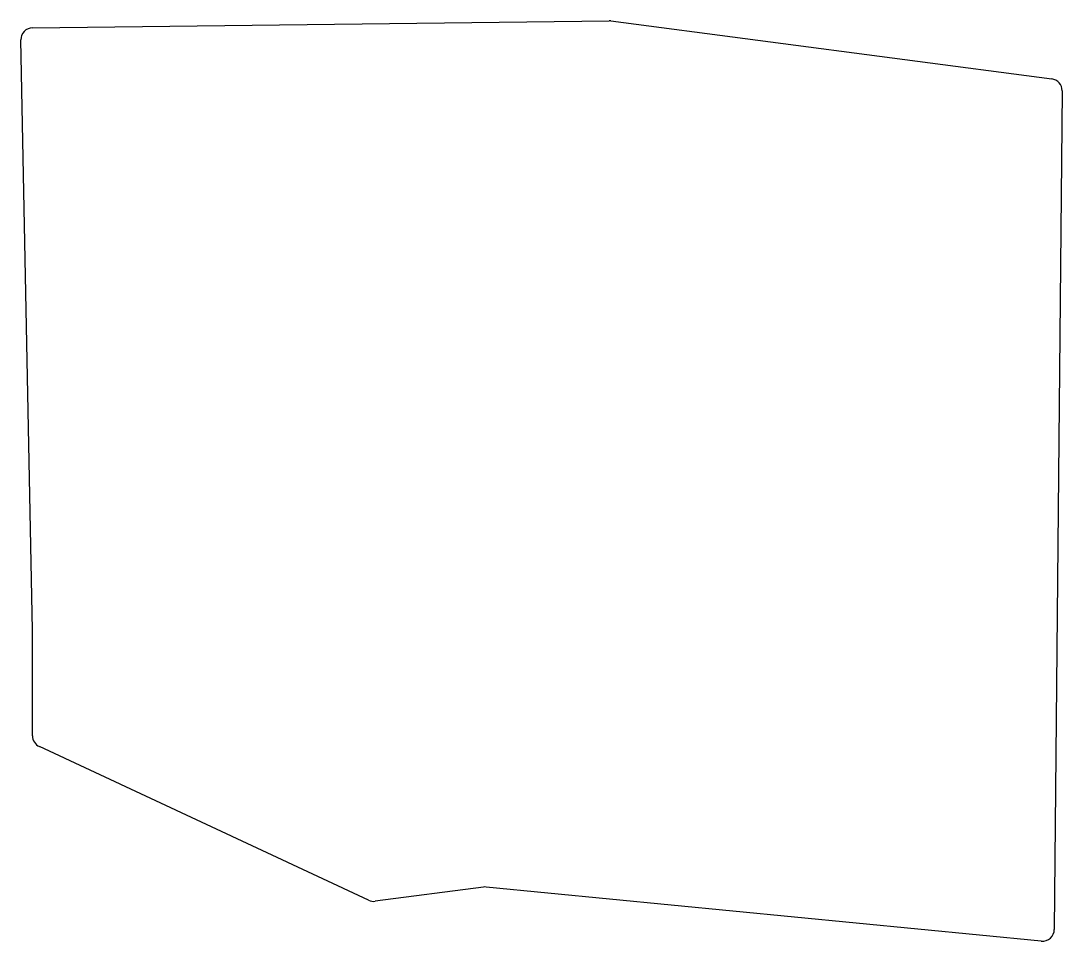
# Model space of a CAD drawing. Header units: millimetres. Extents: x 88 to 262, y -123 to 32.
import ezdxf

# ---------------------------------------------------------------- set-up
doc = ezdxf.new("R2010")
doc.units = ezdxf.units.MM

msp = doc.modelspace()

# ---------------------------------------------------------------- linework, layer by layer
for p, q in [((89.52, 30.82), (186.36, 32)), ((186.64, 31.98), (260.74, 22.23)), ((89.5, -70.38), (87.54, 28.79)), ((262.48, 20.23), (261.16, -120.64)), ((89.5, -88.13), (89.5, -70.42)), ((145.97, -115.75), (90.65, -89.94)), ((165.27, -113.53), (147.08, -115.92)), ((258.97, -122.61), (165.73, -113.52))]:
    msp.add_line(p, q)
for centre, start, end in [((186.38, 30), 82.5041, 90.6945), ((89.54, 28.82), 90.6945, 181.1322), ((260.48, 20.25), 359.4616, 82.5041), ((87.5, -70.42), 0, 1.1322), ((91.5, -88.13), 180, 244.9831), ((165.53, -115.51), 84.4329, 97.4959), ((146.82, -113.94), 244.9831, 277.4959), ((259.16, -120.62), 264.4329, 359.4616)]:
    msp.add_arc(centre, 2, start, end)

doc.saveas('drawing.dxf')
